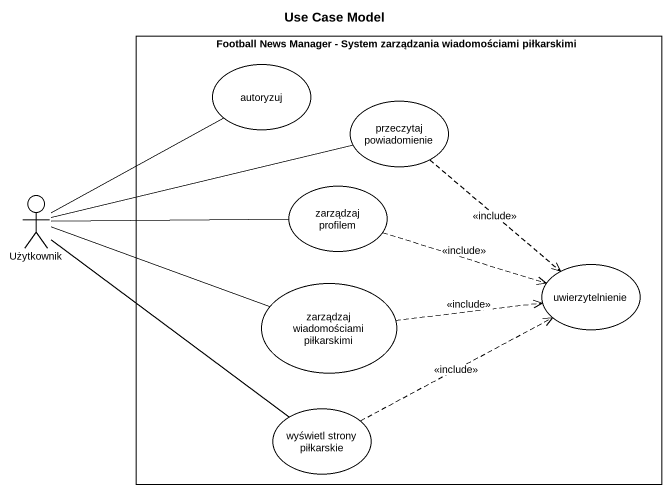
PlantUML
@startuml
title Use Case Model
rectangle "Football News Manager - System zarządzania wiadomościami piłkarskimi" as Football_News_Manager {
  usecase autoryzuj
  usecase "przeczytaj powiadomienie" as przeczytaj_powiadomienie
  usecase "zarządzaj profilem" as zarządzaj_profilem
  usecase uwierzytelnienie
  usecase "zarządzaj wiadomościami piłkarskimi" as zarządzaj_wiadomościami
  usecase "wyświetl strony piłkarskie" as wyświetl_strony_piłkarskie
}
actor Użytkownik
przeczytaj_powiadomienie ..> uwierzytelnienie : <<include>>
Użytkownik -up- autoryzuj
Użytkownik -right- przeczytaj_powiadomienie
Użytkownik -right- zarządzaj_profilem
Użytkownik -right- zarządzaj_wiadomościami
Użytkownik -- wyświetl_strony_piłkarskie
zarządzaj_profilem .right.> uwierzytelnienie : <<include>>
zarządzaj_wiadomościami .right.> uwierzytelnienie : <<include>>
wyświetl_strony_piłkarskie .right.> uwierzytelnienie : <<include>>
@enduml
